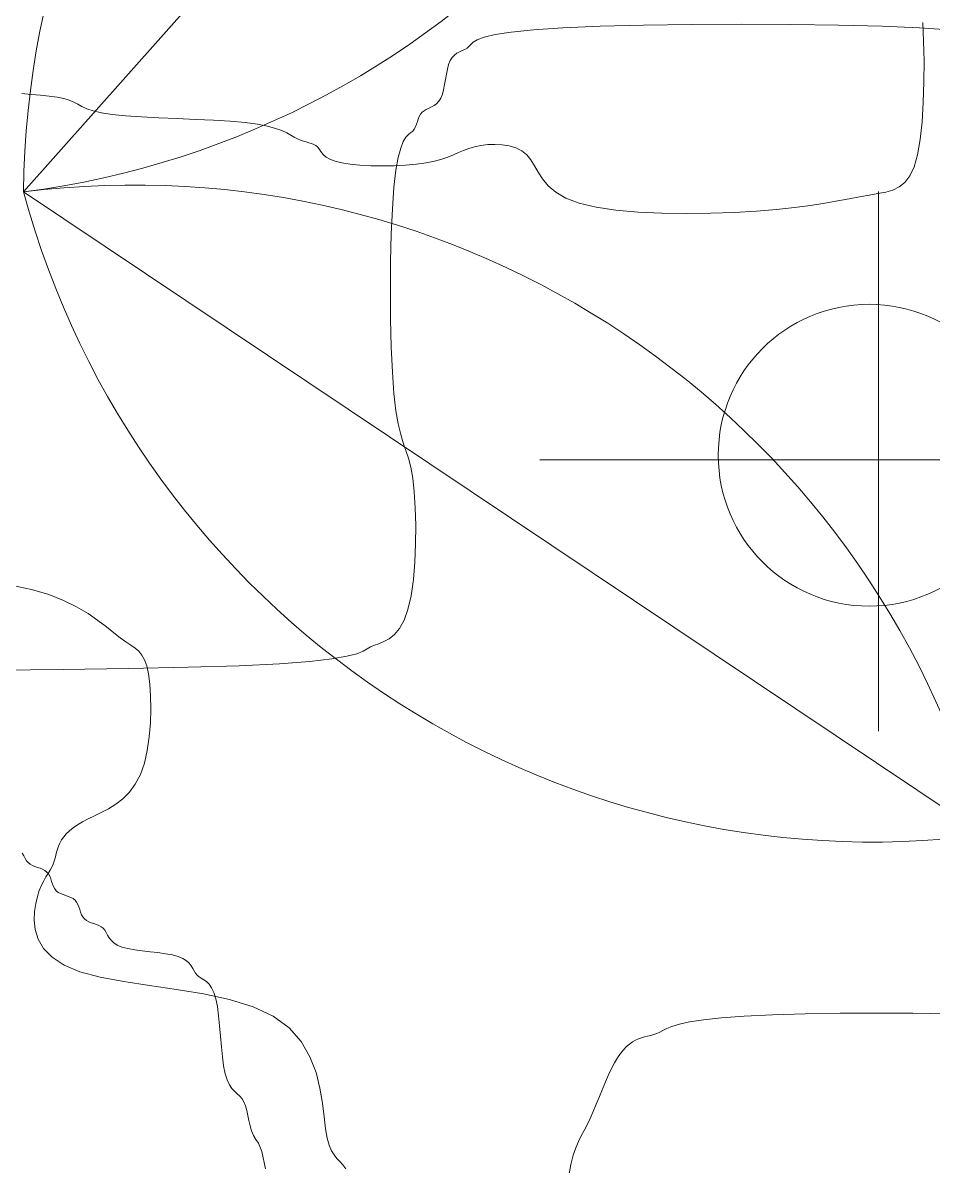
# Model space of a CAD drawing. Header units: millimetres. Extents: x 42 to 552, y 43 to 535.
# Drawn here: x 284.8129 to 284.8651, y 504.5024 to 504.5679 of the extents above; entities that cross this region are included whole.
import ezdxf

# ---------------------------------------------------------------- set-up
doc = ezdxf.new("R2010")
doc.units = ezdxf.units.MM
doc.header["$LTSCALE"] = 0.75
doc.header["$MEASUREMENT"] = 0
doc.layers.add('Gramado', color=9, linetype='Continuous', lineweight=0)

# ---------------------------------------------------------------- blocks, each defined once
blk = doc.blocks.new('arbusto8vista')
for p, q in [((-0.2117229357953363, 0.264233463783782), (-0.1236778428509808, 0.3633109320789885)), ((-0.6653314596653104, 0.2832288482958063), (-0.66960434582586, 0.28305242637758)), ((-0.6603397702253915, 0.2833548639516863), (-0.6653314596653104, 0.2832288482958063)), ((-0.6548688785992738, 0.28343047334522), (-0.6603397702253915, 0.2833548639516863)), ((-0.6491583858800141, 0.2834556764763931), (-0.6548688785992738, 0.28343047334522)), ((-0.6434478931607543, 0.28343047334522), (-0.6491583858800141, 0.2834556764763931)), ((-0.6379770015346367, 0.2833548639516863), (-0.6434478931607543, 0.28343047334522)), ((-0.6329853120947178, 0.2832288482958063), (-0.6379770015346367, 0.2833548639516863)), ((-0.6287124259341681, 0.28305242637758), (-0.6329853120947178, 0.2832288482958063)), ((-0.6786167076876382, 0.2819770927807497), (-0.6794195795609141, 0.2816767554675721)), ((-0.6773598540227113, 0.2822774300939273), (-0.6786167076876382, 0.2819770927807497)), ((-0.6755229129208828, 0.2825651658415183), (-0.6773598540227113, 0.2822774300939273)), ((-0.672979778737016, 0.2828276984579219), (-0.6755229129208828, 0.2825651658415183)), ((-0.66960434582586, 0.28305242637758), (-0.672979778737016, 0.2828276984579219)), ((-0.6253317385446167, 0.2828276984579219), (-0.6287124259341681, 0.28305242637758)), ((-0.6808529551773006, 0.2805741176652816), (-0.6811408880151362, 0.2804386489035124)), ((-0.6805902427340413, 0.2807221867726213), (-0.6808529551773006, 0.2805741176652816)), ((-0.6803653608826039, 0.2809017591839051), (-0.6805902427340413, 0.2807221867726213)), ((-0.6801678005132032, 0.2811264871035632), (-0.6803653608826039, 0.2809017591839051)), ((-0.6798945752877046, 0.2813890197199811), (-0.6801678005132032, 0.2811264871035632)), ((-0.6794195795609141, 0.2816767554675721), (-0.6798945752877046, 0.2813890197199811)), ((-0.682517501217859, 0.2792887067345617), (-0.6826961456792731, 0.2788392291382706)), ((-0.6822926193664216, 0.2796447181443398), (-0.682517501217859, 0.2792887067345617)), ((-0.6820299069231623, 0.2799188151077345), (-0.6822926193664216, 0.2796447181443398)), ((-0.6817419740853268, 0.2801299005831339), (-0.6820299069231623, 0.2799188151077345)), ((-0.6814414310502173, 0.2802968775289258), (-0.6817419740853268, 0.2801299005831339)), ((-0.6811408880151362, 0.2804386489035124), (-0.6814414310502173, 0.2802968775289258)), ((-0.6828369595488653, 0.2783141384883976), (-0.6829525530239096, 0.277738639136146)), ((-0.6826961456792731, 0.2788392291382706), (-0.6828369595488653, 0.2783141384883976)), ((-0.6830555363016799, 0.2771379354326911), (-0.6831585195794219, 0.2765372317292361)), ((-0.6829525530239096, 0.277738639136146), (-0.6830555363016799, 0.2771379354326911)), ((-0.6834149269240584, 0.2754366417271115), (-0.6835935713854724, 0.2749871641308204)), ((-0.6832741130544662, 0.2759617323769845), (-0.6834149269240584, 0.2754366417271115)), ((-0.6831585195794219, 0.2765372317292361), (-0.6832741130544662, 0.2759617323769845)), ((-0.6846696415531142, 0.27397899008308), (-0.6849701845881953, 0.2738372156076139)), ((-0.6843690985180046, 0.2741459689097354), (-0.6846696415531142, 0.27397899008308)), ((-0.6840811656801975, 0.2743570553509755), (-0.6843690985180046, 0.2741459689097354)), ((-0.6838184532369098, 0.2746311526702101), (-0.6840811656801975, 0.2743570553509755)), ((-0.6835935713854724, 0.2749871641308204), (-0.6838184532369098, 0.2746311526702101)), ((-0.6860651706638237, 0.2728868015313424), (-0.6861807655925247, 0.2725990518552237)), ((-0.6859243562586812, 0.273149346856286), (-0.6860651706638237, 0.2728868015313424)), ((-0.6857457117207275, 0.2733740856544244), (-0.6859243562586812, 0.273149346856286)), ((-0.6855208298692901, 0.2735536666566816), (-0.6857457117207275, 0.2733740856544244)), ((-0.6852581174260308, 0.2737017422199415), (-0.6855208298692901, 0.2735536666566816)), ((-0.6849701845881953, 0.2738372156076139), (-0.6852581174260308, 0.2737017422199415)), ((-0.686643163669487, 0.2714480531507064), (-0.6868218210609314, 0.2712233143525538)), ((-0.6865023400832797, 0.2717105984756358), (-0.686643163669487, 0.2714480531507064)), ((-0.6863867396459113, 0.2719983481517687), (-0.6865023400832797, 0.2717105984756358)), ((-0.6862837517011258, 0.2722987000034891), (-0.6863867396459113, 0.2719983481517687)), ((-0.6861807655925247, 0.2725990518552237), (-0.6862837517011258, 0.2722987000034891)), ((-0.6878979695736689, 0.270013518508776), (-0.6881985344903114, 0.2692700025520764)), ((-0.6875974046570263, 0.270504995833619), (-0.6878979695736689, 0.270013518508776)), ((-0.6873094508557642, 0.2708200463601429), (-0.6875974046570263, 0.270504995833619)), ((-0.687046719285263, 0.271034281921942), (-0.6873094508557642, 0.2708200463601429)), ((-0.6868218210609314, 0.2712233143525538), (-0.687046719285263, 0.271034281921942)), ((-0.6881985344903114, 0.2692700025520764), (-0.6884864882915736, 0.2681988361299545)), ((-0.6884864882915736, 0.2681988361299545), (-0.6887492198620748, 0.2667244074088302)), ((-0.6887492198620748, 0.2667244074088302), (-0.6889741180864064, 0.2647711045551517)), ((-0.6889741180864064, 0.2647711045551517), (-0.6891506737017892, 0.262299021289536)), ((-0.2117229357953363, 0.264233463783782), (-0.1015730917929432, 0.190509010706009)), ((-0.6891506737017892, 0.262299021289536), (-0.6892767848556218, 0.2594110735493445)), ((-0.6892767848556218, 0.2594110735493445), (-0.6893524515479328, 0.2562458828260787)), ((-0.6893524515479328, 0.2562458828260787), (-0.6893776737786936, 0.252942070611283)), ((-0.6893776737786936, 0.252942070611283), (-0.6893524515479328, 0.2496382583964873)), ((-0.6893524515479328, 0.2496382583964873), (-0.6892767848556218, 0.2464730676732358)), ((-0.6892767848556218, 0.2464730676732358), (-0.6891506737017892, 0.2435851199330301)), ((-0.6891506737017892, 0.2435851199330301), (-0.6889741180864064, 0.2411130366674143)), ((-0.6889741180864064, 0.2411130366674143), (-0.6887492198620748, 0.2391534328276066)), ((-0.6887492198620748, 0.2391534328276066), (-0.6884864882915736, 0.2376348972035771)), ((-0.6884864882915736, 0.2376348972035771), (-0.6881985344903114, 0.23644401204497)), ((-0.6881985344903114, 0.23644401204497), (-0.6878979695736689, 0.2354673596014436)), ((-0.6878979695736689, 0.2354673596014436), (-0.6875974046570263, 0.2345915221226704)), ((-0.6875974046570263, 0.2345915221226704), (-0.6873094508557642, 0.2337030818582804)), ((-0.6873094508557642, 0.2337030818582804), (-0.687046719285263, 0.232688621057946)), ((-0.687046719285263, 0.232688621057946), (-0.6868218210609314, 0.2314347219713113)), ((-0.6868218210609314, 0.2314347219713113), (-0.6866463162953096, 0.2298615721412887)), ((-0.6866463162953096, 0.2298615721412887), (-0.6865275610898891, 0.2280237802837775)), ((-0.6865275610898891, 0.2280237802837775), (-0.6864718605432927, 0.2260095604079595)), ((-0.6864718605432927, 0.2260095604079595), (-0.6864855197541146, 0.223907126522974)), ((-0.6864855197541146, 0.223907126522974), (-0.6865748438210346, 0.2218046926379884)), ((-0.6865748438210346, 0.2218046926379884), (-0.6867461378427038, 0.2197904727621705)), ((-0.6867461378427038, 0.2197904727621705), (-0.6870057069177165, 0.2179526809046592)), ((-0.6870057069177165, 0.2179526809046592), (-0.6873598561447238, 0.2163795310746366)), ((-0.6873598561447238, 0.2163795310746366), (-0.6878096362205213, 0.2151361335976674)), ((-0.6878096362205213, 0.2151361335976674), (-0.6883350802342818, 0.2141951840649483)), ((-0.6883350802342818, 0.2141951840649483), (-0.6889109668733511, 0.2135062743841303)), ((-0.6906890694159245, 0.2124477035291648), (-0.691214513429685, 0.2122628723320901)), ((-0.6901131827768552, 0.2126829422086161), (-0.6906890694159245, 0.2124477035291648)), ((-0.6895120748251031, 0.2130189964628073), (-0.6901131827768552, 0.2126829422086161)), ((-0.6889109668733511, 0.2135062743841303), (-0.6895120748251031, 0.2130189964628073)), ((-0.6932154001026163, 0.2113030067257995), (-0.6943545570628089, 0.2110026548740649)), ((-0.6925050027033421, 0.2115907564019182), (-0.6932154001026163, 0.2113030067257995)), ((-0.692046816594484, 0.2118533017268618), (-0.6925050027033421, 0.2115907564019182)), ((-0.6916642935054824, 0.2120780405250002), (-0.692046816594484, 0.2118533017268618)), ((-0.691214513429685, 0.2122628723320901), (-0.6916642935054824, 0.2120780405250002)), ((-0.7125768541623074, 0.2097487384021832), (-0.7194075880867672, 0.2096080141080137)), ((-0.7067297459229565, 0.2099272692231295), (-0.7125768541623074, 0.2097487384021832)), ((-0.7021100680139796, 0.2101520080212822), (-0.7067297459229565, 0.2099272692231295)), ((-0.6986253427479596, 0.2104145533462116), (-0.7021100680139796, 0.2101520080212822)), ((-0.6960990218543941, 0.2107023030223445), (-0.6986253427479596, 0.2104145533462116)), ((-0.6943545570628089, 0.2110026548740649), (-0.6960990218543941, 0.2107023030223445)), ((-0.7268940724679567, 0.2094924941650476), (-0.7347084320775537, 0.209389576397669)), ((-0.7194075880867672, 0.2096080141080137), (-0.7268940724679567, 0.2094924941650476)), ((-0.2118574445663057, 0.1884197904479095), (-0.2116766909074386, 0.1881194531347319)), ((-0.2116766909074386, 0.1881194531347319), (-0.2115211567250697, 0.1878317173871409)), ((-0.2115211567250697, 0.1878317173871409), (-0.2113656207064594, 0.187569184770723)), ((-0.2113656207064594, 0.187569184770723), (-0.2111848615389817, 0.1873444568510791)), ((-0.2111848615389817, 0.1873444568510791), (-0.2109599633146217, 0.1871659346210777)), ((-0.2109599633146217, 0.1871659346210777), (-0.2106972317441205, 0.1870252167828426)), ((-0.2106972317441205, 0.1870252167828426), (-0.2104092779428584, 0.1869097014657797)), ((-0.2104092779428584, 0.1869097014657797), (-0.2101087130262158, 0.1868067867992806)), ((-0.2101087130262158, 0.1868067867992806), (-0.2098081481095733, 0.1867038709127655)), ((-0.2098081481095733, 0.1867038709127655), (-0.2095201943083111, 0.1865883519356402)), ((-0.2095201943083111, 0.1865883519356402), (-0.2092574627378099, 0.1864476279973104)), ((-0.2092574627378099, 0.1864476279973104), (-0.2090325645134783, 0.1862690972271963)), ((-0.2090325645134783, 0.1862690972271963), (-0.2088539071220623, 0.1860443584290437)), ((-0.2088539071220623, 0.1860443584290437), (-0.2087130835358266, 0.1857818131041142)), ((-0.2087130835358266, 0.1857818131041142), (-0.2085974830984867, 0.1854940634279814)), ((-0.2085974830984867, 0.1854940634279814), (-0.2084944951536727, 0.185193711576261)), ((-0.2084944951536727, 0.185193711576261), (-0.2083915090451001, 0.1848933597245406)), ((-0.2083915090451001, 0.1848933597245406), (-0.2082759141163706, 0.1846056100484077)), ((-0.2082759141163706, 0.1846056100484077), (-0.2081350997112281, 0.1843430647234641)), ((-0.2081350997112281, 0.1843430647234641), (-0.2079564551733029, 0.1841183259253256)), ((-0.2079564551733029, 0.1841183259253256), (-0.2077315733218654, 0.1839397951043651)), ((-0.2077315733218654, 0.1839397951043651), (-0.2074688608785777, 0.1837990708102097)), ((-0.2074688608785777, 0.1837990708102097), (-0.2071809280407706, 0.1836835508672294)), ((-0.2071809280407706, 0.1836835508672294), (-0.2068803850056611, 0.1835806330998651)), ((-0.2068803850056611, 0.1835806330998651), (-0.20657984197058, 0.1834777153324865)), ((-0.20657984197058, 0.1834777153324865), (-0.2062919091327444, 0.1833621953895204)), ((-0.2062919091327444, 0.1833621953895204), (-0.2060291966894852, 0.1832214710953508)), ((-0.2060291966894852, 0.1832214710953508), (-0.2058043148380477, 0.1830429402743903)), ((-0.2058043148380477, 0.1830429402743903), (-0.2056256703001225, 0.1828182014762518)), ((-0.2056256703001225, 0.1828182014762518), (-0.2054848558949516, 0.1825556561513082)), ((-0.2054848558949516, 0.1825556561513082), (-0.2053692609662505, 0.1822679064751895)), ((-0.2053692609662505, 0.1822679064751895), (-0.2052662748576495, 0.1819675546234549)), ((-0.2052662748576495, 0.1819675546234549), (-0.2051632869128639, 0.1816672027717345)), ((-0.2051632869128639, 0.1816672027717345), (-0.2050476864754955, 0.1813794530956017)), ((-0.2050476864754955, 0.1813794530956017), (-0.2049068628892883, 0.1811169077706722)), ((-0.2049068628892883, 0.1811169077706722), (-0.2047282054978439, 0.1808921689725196)), ((-0.2047282054978439, 0.1808921689725196), (-0.2045033072735123, 0.1807136382024055)), ((-0.2045033072735123, 0.1807136382024055), (-0.204240575703011, 0.1805729142640757)), ((-0.204240575703011, 0.1805729142640757), (-0.2039526219017489, 0.1804573952869504)), ((-0.2039526219017489, 0.1804573952869504), (-0.2036520569851064, 0.1803544794004353)), ((-0.2036520569851064, 0.1803544794004353), (-0.2033514920684638, 0.1802515647339362)), ((-0.2033514920684638, 0.1802515647339362), (-0.2030635382672017, 0.1801360494168733)), ((-0.2030635382672017, 0.1801360494168733), (-0.2028008066967004, 0.1799953315786382)), ((-0.2028008066967004, 0.1799953315786382), (-0.2025759084723688, 0.1798168093486368)), ((-0.2025759084723688, 0.1798168093486368), (-0.2023951493048912, 0.1795920814289929)), ((-0.2023951493048912, 0.1795920814289929), (-0.2022396132862809, 0.179329548812575)), ((-0.2022396132862809, 0.179329548812575), (-0.2020840791038836, 0.179041813064984)), ((-0.2020840791038836, 0.179041813064984), (-0.2019033254450449, 0.1787414757518064)), ((-0.2019033254450449, 0.1787414757518064), (-0.2016721309970819, 0.1784411384386289)), ((-0.2016721309970819, 0.1784411384386289), (-0.2013652744473688, 0.1781534026910379)), ((-0.2013652744473688, 0.1781534026910379), (-0.2009575344832228, 0.17789087007462)), ((-0.2009575344832228, 0.17789087007462), (-0.2004236897919895, 0.1776661421549761)), ((-0.2004236897919895, 0.1776661421549761), (-0.1997490278647831, 0.1774876199249746)), ((-0.1997490278647831, 0.1774876199249746), (-0.1989608714077349, 0.1773469020867395)), ((-0.1989608714077349, 0.1773469020867395), (-0.19809705193083, 0.1772313867696766)), ((-0.19809705193083, 0.1772313867696766), (-0.1971954009439969, 0.1771284721031776)), ((-0.1971954009439969, 0.1771284721031776), (-0.1962937499571638, 0.1770255562166625)), ((-0.1962937499571638, 0.1770255562166625), (-0.1954299304802589, 0.1769100372395371)), ((-0.1954299304802589, 0.1769100372395371), (-0.1946417740232107, 0.1767693133012074)), ((-0.1946417740232107, 0.1767693133012074), (-0.1939671120960043, 0.1765907825310933)), ((-0.1939671120960043, 0.1765907825310933), (-0.1934332674812822, 0.1763660437329406)), ((-0.1934332674812822, 0.1763660437329406), (-0.1930255280526865, 0.1761034984080112)), ((-0.1930255280526865, 0.1761034984080112), (-0.1927186729566586, 0.1758157487318783)), ((-0.1927186729566586, 0.1758157487318783), (-0.1924874813395263, 0.1755153968801579)), ((-0.1924874813395263, 0.1755153968801579), (-0.1923067323477312, 0.1752150450284375)), ((-0.1923067323477312, 0.1752150450284375), (-0.1921512051276295, 0.1749272953523047)), ((-0.1921512051276295, 0.1749272953523047), (-0.1919956788256627, 0.174664750027361)), ((-0.1919956788256627, 0.174664750027361), (-0.191814932588187, 0.1744400112292226)), ((-0.191814932588187, 0.1744400112292226), (-0.1915900507367496, 0.1742583299152045)), ((-0.1915900507367496, 0.1742583299152045), (-0.1913273382934904, 0.1740955521695753)), ((-0.1913273382934904, 0.1740955521695753), (-0.1910394054556548, 0.1739201728583737)), ((-0.1910394054556548, 0.1739201728583737), (-0.1907388624205737, 0.1737006868475817)), ((-0.1907388624205737, 0.1737006868475817), (-0.1904383193854642, 0.173405589003238)), ((-0.1904383193854642, 0.173405589003238), (-0.1901503865476286, 0.1730033741913388)), ((-0.1901503865476286, 0.1730033741913388), (-0.1898876741043694, 0.1724625372779087)), ((-0.1898876741043694, 0.1724625372779087), (-0.1896627922529319, 0.1717515731289438)), ((-0.1896627922529319, 0.1717515731289438), (-0.1894841477150067, 0.1708526288148562)), ((-0.1894841477150067, 0.1708526288148562), (-0.1893433333098358, 0.1698024602236359)), ((-0.1893433333098358, 0.1698024602236359), (-0.1892277383811347, 0.1686514754476605)), ((-0.1892277383811347, 0.1686514754476605), (-0.1891247522725621, 0.1674500825793075)), ((-0.1891247522725621, 0.1674500825793075), (-0.1890217643277481, 0.1662486897109545)), ((-0.1890217643277481, 0.1662486897109545), (-0.1889061638904082, 0.1650977049349649)), ((-0.1889061638904082, 0.1650977049349649), (-0.1887653403041725, 0.1640475363437588)), ((-0.1887653403041725, 0.1640475363437588), (-0.1885866829127565, 0.1631485920296711)), ((-0.1885866829127565, 0.1631485920296711), (-0.1883617846883965, 0.1624365777502419)), ((-0.1883617846883965, 0.1624365777502419), (-0.1880990531179236, 0.161888389923547)), ((-0.1880990531179236, 0.161888389923547), (-0.1878110993166615, 0.1614662226327965)), ((-0.1878110993166615, 0.1614662226327965), (-0.187510534400019, 0.1611322699612145)), ((-0.187510534400019, 0.1611322699612145), (-0.187209969483348, 0.1608487259920253)), ((-0.187209969483348, 0.1608487259920253), (-0.1869220156820859, 0.1605777848084387)), ((-0.1869220156820859, 0.1605777848084387), (-0.186659284111613, 0.1602816404936789)), ((-0.186659284111613, 0.1602816404936789), (-0.186434385887253, 0.1599224871309701)), ((-0.186434385887253, 0.1599224871309701), (-0.1862552030709423, 0.1594730204131736)), ((-0.1862552030709423, 0.1594730204131736), (-0.186110701510529, 0.1589479424718263)), ((-0.186110701510529, 0.1589479424718263), (-0.1859851180003318, 0.1583724570481024)), ((-0.1859851180003318, 0.1583724570481024), (-0.1858626893347264, 0.1577717678832045)), ((-0.1858626893347264, 0.1577717678832045), (-0.18572765230806, 0.1571710787182923)), ((-0.18572765230806, 0.1571710787182923), (-0.1855642437146798, 0.1565955932945826)), ((-0.1855642437146798, 0.1565955932945826), (-0.1853567003489331, 0.1560705153532211)), ((-0.1853567003489331, 0.1560705153532211), (-0.1850892590051672, 0.1556210486354388)), ((-0.1850892590051672, 0.1556210486354388), (-0.1847535125026809, 0.1551715808501228)), ((-0.1847535125026809, 0.1551715808501228), (-0.1843704777603818, 0.1542432355772121)), ((-0.1843704777603818, 0.1542432355772121), (-0.1839685277221861, 0.1522563203643443))]:
    blk.add_line(p, q)
for centre, start, end in [((-0.2246852924478731, 0.3644117750054789), 277.3727001703446, 359.3755791605024), ((-0.1107154861984156, 0.2631326208572773), 97.37270017034291, 179.3755791605007), ((-0.1990510029787629, 0.1640180016638908), 15.20374767258235, 97.2066266627398), ((-0.114245024609545, 0.2907244728259855), 195.2037476725843, 277.2066266627415)]:
    blk.add_arc(centre, 0.1010134482592243, start, end)
blk = doc.blocks.new('arbusto7vista')
for p, q in [((-0.2045808634323976, 0.3847558962728641), (-0.2044789680347208, 0.3826138330017415)), ((-0.2044789680347208, 0.3826138330017415), (-0.204431177590493, 0.3803095591916872)), ((-0.204431177590493, 0.3803095591916872), (-0.2044429029623132, 0.3779349937414196)), ((-0.2044429029623132, 0.3779349937414196), (-0.2045195550127517, 0.3755820555496712)), ((-0.3068270964322437, 0.3764931016794719), (-0.3079137295719363, 0.3765814160859549)), ((-0.3057621049066768, 0.3764047884930193), (-0.3068270964322437, 0.3764931016794719)), ((-0.3047566296562252, 0.3763056625923298), (-0.3057621049066768, 0.3764047884930193)), ((-0.3038485453418218, 0.376184910043122), (-0.3047566296562252, 0.3763056625923298)), ((-0.3030757266244564, 0.3760317169111573), (-0.3038485453418218, 0.376184910043122)), ((-0.3024589143789171, 0.3758388738560967), (-0.3030757266244564, 0.3760317169111573)), ((-0.3019503143355564, 0.3756135899132573), (-0.3024589143789171, 0.3758388738560967)), ((-0.3014849984385819, 0.3753666787118988), (-0.3019503143355564, 0.3756135899132573)), ((-0.3009980386322013, 0.3751089538812948), (-0.3014849984385819, 0.3753666787118988)), ((-0.3004245068606224, 0.3748512290506767), (-0.3009980386322013, 0.3751089538812948)), ((-0.2045195550127517, 0.3755820555496712), (-0.2046665446044358, 0.373342663515146)), ((-0.2996994750680528, 0.3746043178493323), (-0.3004245068606224, 0.3748512290506767)), ((-0.298758015198672, 0.374379033906493), (-0.2996994750680528, 0.3746043178493323)), ((-0.2975351991967443, 0.3741861908514181), (-0.298758015198672, 0.374379033906493)), ((-0.2959904470464778, 0.3740329977194534), (-0.2975351991967443, 0.3741861908514181)), ((-0.2941805708923368, 0.3739122451702599), (-0.2959904470464778, 0.3740329977194534)), ((-0.2921867309188428, 0.3738131192695562), (-0.2941805708923368, 0.3739122451702599)), ((-0.2900900873104888, 0.3737248060831035), (-0.2921867309188428, 0.3738131192695562)), ((-0.2879718002517677, 0.3736364916766348), (-0.2900900873104888, 0.3737248060831035)), ((-0.285913029927201, 0.3735373621158828), (-0.2879718002517677, 0.3736364916766348)), ((-0.2839949365213101, 0.3734166034665947), (-0.285913029927201, 0.3735373621158828)), ((-0.2822986802185596, 0.3732634017945031), (-0.2839949365213101, 0.3734166034665947)), ((-0.2808855821390921, 0.3730705478609337), (-0.2822986802185596, 0.3732634017945031)), ((-0.2797376071453925, 0.3728452512095686), (-0.2808855821390921, 0.3730705478609337)), ((-0.2788168810355387, 0.3725983260796824), (-0.2797376071453925, 0.3728452512095686)), ((-0.2780855296076368, 0.3723405867105214), (-0.2788168810355387, 0.3725983260796824)), ((-0.2775056786597645, 0.3720828473413746), (-0.2780855296076368, 0.3723405867105214)), ((-0.2046665446044358, 0.373342663515146), (-0.204889282599936, 0.3713087365365908)), ((-0.2770394539900565, 0.3718359222114884), (-0.2775056786597645, 0.3720828473413746)), ((-0.2766489813965904, 0.3716106255601233), (-0.2770394539900565, 0.3718359222114884)), ((-0.2762963866774442, 0.3714177716265539), (-0.2766489813965904, 0.3716106255601233)), ((-0.2759510096551026, 0.3712645699036301), (-0.2762963866774442, 0.3714177716265539)), ((-0.2756110462497077, 0.3711438108985021), (-0.2759510096551026, 0.3712645699036301)), ((-0.2752819064056951, 0.3710446803719094), (-0.2756110462497077, 0.3711438108985021)), ((-0.2749690000675287, 0.3709563640845772), (-0.2752819064056951, 0.3710446803719094)), ((-0.2746777371797293, 0.370868047797245), (-0.2749690000675287, 0.3709563640845772)), ((-0.204889282599936, 0.3713087365365908), (-0.2051931798618227, 0.3695721935127096)), ((-0.2744135276867894, 0.3707689172706381), (-0.2746777371797293, 0.370868047797245)), ((-0.2741817815331444, 0.3706481582655101), (-0.2744135276867894, 0.3707689172706381)), ((-0.2739879086632868, 0.3704949565425864), (-0.2741817815331444, 0.3706481582655101)), ((-0.2738310067312568, 0.370302102609017), (-0.2739879086632868, 0.3704949565425864)), ((-0.2736849242291157, 0.370076805957666), (-0.2738310067312568, 0.370302102609017)), ((-0.2735171973585295, 0.3698298808277656), (-0.2736849242291157, 0.370076805957666)), ((-0.2732953623211074, 0.3695721414586188), (-0.2735171973585295, 0.3698298808277656)), ((-0.257815494461255, 0.3698298808277656), (-0.2584052462731279, 0.3695721414586188)), ((-0.2572365629973774, 0.370076805957666), (-0.257815494461255, 0.3698298808277656)), ((-0.2566359871650548, 0.370302102609017), (-0.2572365629973774, 0.370076805957666)), ((-0.2559813022477897, 0.3704949565425864), (-0.2566359871650548, 0.370302102609017)), ((-0.2552499632908223, 0.3706445535699174), (-0.2559813022477897, 0.3704949565425864)), ((-0.2544591043863704, 0.3707400797059393), (-0.2552499632908223, 0.3706445535699174)), ((-0.2536357793882473, 0.3707707210163704), (-0.2544591043863704, 0.3707400797059393)), ((-0.2528070421503799, 0.370725663566958), (-0.2536357793882473, 0.3707707210163704)), ((-0.2519999465266665, 0.3705940934234491), (-0.2528070421503799, 0.370725663566958)), ((-0.2512415463709488, 0.3703651966515622), (-0.2519999465266665, 0.3705940934234491)), ((-0.250558895537182, 0.3700281593170587), (-0.2512415463709488, 0.3703651966515622)), ((-0.2499790478792079, 0.3695721674856713), (-0.250558895537182, 0.3700281593170587)), ((-0.2729869553184869, 0.3693144020894579), (-0.2732953623211074, 0.3695721414586188)), ((-0.2725595125523057, 0.3690674769595716), (-0.2729869553184869, 0.3693144020894579)), ((-0.2719805702241729, 0.3688421803082065), (-0.2725595125523057, 0.3690674769595716)), ((-0.271217664535726, 0.3686493263746513), (-0.2719805702241729, 0.3688421803082065)), ((-0.2702518583860183, 0.3684979270249329), (-0.271217664535726, 0.3686493263746513)), ((-0.2691183214637647, 0.368389784632285), (-0.2702518583860183, 0.3684979270249329)), ((-0.2678657501550958, 0.3683248991966934), (-0.2691183214637647, 0.368389784632285)), ((-0.2665428408461707, 0.3683032707181582), (-0.2678657501550958, 0.3683248991966934)), ((-0.2651982899230916, 0.3683248991966934), (-0.2665428408461707, 0.3683032707181582)), ((-0.2638807937720173, 0.368389784632285), (-0.2651982899230916, 0.3683248991966934)), ((-0.2626390487790502, 0.3684979270249329), (-0.2638807937720173, 0.368389784632285)), ((-0.2615217513303776, 0.3686493263746513), (-0.2626390487790502, 0.3684979270249329)), ((-0.2605640709616637, 0.3688421803082065), (-0.2615217513303776, 0.3686493263746513)), ((-0.2597470698068491, 0.3690674769595716), (-0.2605640709616637, 0.3688421803082065)), ((-0.2590382831495219, 0.3693144020894579), (-0.2597470698068491, 0.3690674769595716)), ((-0.2584052462731279, 0.3695721414586188), (-0.2590382831495219, 0.3693144020894579)), ((-0.2495128251222241, 0.368993616563472), (-0.2499790478792079, 0.3695721674856713)), ((-0.2491061204765401, 0.3683177393179022), (-0.2495128251222241, 0.368993616563472)), ((-0.2486885950237934, 0.3675769778567712), (-0.2491061204765401, 0.3683177393179022)), ((-0.2051931798618227, 0.3695721935127096), (-0.205582745442257, 0.3682006218630818)), ((-0.2481899098455926, 0.3668037742878596), (-0.2486885950237934, 0.3675769778567712)), ((-0.2060588811516766, 0.3671642830905313), (-0.2066215869900816, 0.3664091072187858)), ((-0.205582745442257, 0.3682006218630818), (-0.2060588811516766, 0.3671642830905313)), ((-0.2475397260235468, 0.3660305707189337), (-0.2481899098455926, 0.3668037742878596)), ((-0.2466677046392931, 0.3652898092578027), (-0.2475397260235468, 0.3660305707189337)), ((-0.2072708629575004, 0.365881024271502), (-0.2080067090538762, 0.3655259642724076)), ((-0.2066215869900816, 0.3664091072187858), (-0.2072708629575004, 0.365881024271502)), ((-0.2455035067744689, 0.364613932012233), (-0.2466677046392931, 0.3652898092578027)), ((-0.2439767935106261, 0.3640353810900478), (-0.2455035067744689, 0.364613932012233)), ((-0.2130133487923445, 0.3645400716161333), (-0.2143371518017716, 0.3642931464862471)), ((-0.2118194018945019, 0.3647653682674985), (-0.2130133487923445, 0.3645400716161333)), ((-0.2107336681169443, 0.3649582222010679), (-0.2118194018945019, 0.3647653682674985)), ((-0.2097381116336123, 0.3651186332134984), (-0.2107336681169443, 0.3649582222010679)), ((-0.2088291252792374, 0.3652898572451733), (-0.2097381116336123, 0.3651186332134984)), ((-0.2096464851086921, 0.3034829840435549), (-0.2096464851086921, 0.3653606672776704)), ((-0.2080067090538762, 0.3655259642724076), (-0.2088291252792374, 0.3652898572451733)), ((-0.2420433775903632, 0.3635793892586463), (-0.2439767935106261, 0.3640353810900478)), ((-0.2397636783998109, 0.3632423519241428), (-0.2420433775903632, 0.3635793892586463)), ((-0.2372242669860896, 0.3630134551522559), (-0.2397636783998109, 0.3632423519241428)), ((-0.2236615132181896, 0.3631125920331186), (-0.2262009200413786, 0.3629629950057875)), ((-0.2213637847813459, 0.363305445966688), (-0.2236615132181896, 0.3631125920331186)), ((-0.2193041274125562, 0.363530742618039), (-0.2213637847813459, 0.363305445966688)), ((-0.2174608981205779, 0.3637776677479394), (-0.2193041274125562, 0.363530742618039)), ((-0.2158124539140829, 0.3640354071170862), (-0.2174608981205779, 0.3637776677479394)), ((-0.2143371518017716, 0.3642931464862471), (-0.2158124539140829, 0.3640354071170862)), ((-0.2345117143962909, 0.362881885008747), (-0.2372242669860896, 0.3630134551522559)), ((-0.2317125916775353, 0.3628368275593346), (-0.2345117143962909, 0.362881885008747)), ((-0.2289134698768578, 0.3628674688697657), (-0.2317125916775353, 0.3628368275593346)), ((-0.2262009200413786, 0.3629629950057875), (-0.2289134698768578, 0.3628674688697657)), ((-0.186062368502462, 0.3345930235465318), (-0.2485028336357402, 0.3345930235466739)), ((-0.3089659996562659, 0.3201973940810348), (-0.3067692679435368, 0.3197414022496474)), ((-0.3067692679435368, 0.3197414022496474), (-0.3048178183394157, 0.319162851327448)), ((-0.3048178183394157, 0.319162851327448), (-0.3031044370490861, 0.3184869740818783)), ((-0.3031044370490861, 0.3184869740818783), (-0.3016074819993264, 0.3177462126207473)), ((-0.3016074819993264, 0.3177462126207473), (-0.3003053111169152, 0.3169730090518357)), ((-0.3003053111169152, 0.3169730090518357), (-0.2991762823287161, 0.3161998054829098)), ((-0.2991762823287161, 0.3161998054829098), (-0.2981987535615076, 0.3154590440217788)), ((-0.2981987535615076, 0.3154590440217788), (-0.2973510827421251, 0.3147831667762233)), ((-0.2973510827421251, 0.3147831667762233), (-0.2966116277973185, 0.3142046158540097)), ((-0.2966116277973185, 0.3142046158540097), (-0.295961451779192, 0.3137423158688932)), ((-0.295961451779192, 0.3137423158688932), (-0.2953924382408388, 0.3133611214582288)), ((-0.2953924382408388, 0.3133611214582288), (-0.2948991758606212, 0.3130123697653744)), ((-0.2948991758606212, 0.3130123697653744), (-0.2944762533168728, 0.3126473979336311)), ((-0.2944762533168728, 0.3126473979336311), (-0.2941182592879841, 0.3122175431063283)), ((-0.2941182592879841, 0.3122175431063283), (-0.2938197824522888, 0.3116741424267957)), ((-0.2938197824522888, 0.3116741424267957), (-0.2935754114881775, 0.3109685330383627)), ((-0.2935754114881775, 0.3109685330383627), (-0.2933797350739837, 0.3100520520843446)), ((-0.2933797350739837, 0.3100520520843446), (-0.2932300473958662, 0.3088940599318448)), ((-0.2932300473958662, 0.3088940599318448), (-0.2931344646711977, 0.3075360098430053)), ((-0.2931344646711977, 0.3075360098430053), (-0.293103808625176, 0.3060373783037704)), ((-0.293103808625176, 0.3060373783037704), (-0.2931489009829704, 0.3044576418000702)), ((-0.2931489009829704, 0.3044576418000702), (-0.2932805634697218, 0.3028562768178489)), ((-0.2932805634697218, 0.3028562768178489), (-0.2935096178106562, 0.3012927598430224)), ((-0.2935096178106562, 0.3012927598430224), (-0.2938468857309431, 0.299826567361535)), ((-0.2938468857309431, 0.299826567361535), (-0.2943031889557233, 0.2985171758593168)), ((-0.2943031889557233, 0.2985171758593168), (-0.2948830366136974, 0.2974096433449347)), ((-0.2955656874474926, 0.2964913539176166), (-0.2963240876031819, 0.2957352731992131)), ((-0.2948830366136974, 0.2974096433449347), (-0.2955656874474926, 0.2964913539176166)), ((-0.2971311832268952, 0.2951143668115606), (-0.2979599204647627, 0.2946016003765237)), ((-0.2963240876031819, 0.2957352731992131), (-0.2971311832268952, 0.2951143668115606)), ((-0.2995741043673661, 0.2937923498517279), (-0.3003054433243051, 0.29344179700567)), ((-0.2987832454628858, 0.2941699395159674), (-0.2995741043673661, 0.2937923498517279)), ((-0.2979599204647627, 0.2946016003765237), (-0.2987832454628858, 0.2941699395159674)), ((-0.3020178952610024, 0.2924036675517527), (-0.3024408178047508, 0.2920576264338166)), ((-0.3015246328807848, 0.292749709279704), (-0.3020178952610024, 0.2924036675517527)), ((-0.3009556193424316, 0.2930957522276714), (-0.3015246328807848, 0.292749709279704)), ((-0.3003054433243051, 0.29344179700567), (-0.3009556193424316, 0.2930957522276714)), ((-0.3033416596334462, 0.2910195006399618), (-0.3035373360476399, 0.2906734558619632)), ((-0.3030972886693348, 0.2913655435879292), (-0.3033416596334462, 0.2910195006399618)), ((-0.3027988118336395, 0.2917115853158805), (-0.3030972886693348, 0.2913655435879292)), ((-0.3024408178047508, 0.2920576264338166), (-0.3027988118336395, 0.2917115853158805)), ((-0.3038114637721492, 0.2899813595958705), (-0.3039106559572815, 0.2896353085652805)), ((-0.3036906308909693, 0.2903274087964292), (-0.3038114637721492, 0.2899813595958705)), ((-0.3035373360476399, 0.2906734558619632), (-0.3036906308909693, 0.2903274087964292)), ((-0.3041866009977525, 0.288597147543399), (-0.3043074430599972, 0.2882510922427457)), ((-0.3040874033039813, 0.2889432022340515), (-0.3041866009977525, 0.288597147543399)), ((-0.3039990287125249, 0.2892892560096669), (-0.3040874033039813, 0.2889432022340515)), ((-0.3039106559572815, 0.2896353085652805), (-0.3039990287125249, 0.2892892560096669)), ((-0.3048791907970099, 0.2871912976589357), (-0.3051262868551987, 0.2867938762976365)), ((-0.3046537381891596, 0.2875562775224552), (-0.3048791907970099, 0.2871912976589357)), ((-0.3044607507568458, 0.287905036637099), (-0.3046537381891596, 0.2875562775224552)), ((-0.3043074430599972, 0.2882510922427457), (-0.3044607507568458, 0.287905036637099)), ((-0.3056421224219719, 0.2858368260861397), (-0.3058892184801607, 0.2852447557381623)), ((-0.3053842046385853, 0.2863477926896678), (-0.3056421224219719, 0.2858368260861397)), ((-0.3051262868551987, 0.2867938762976365), (-0.3053842046385853, 0.2863477926896678)), ((-0.3061146710880109, 0.2845553608968601), (-0.3063076585203248, 0.2837524208133289)), ((-0.3058892184801607, 0.2852447557381623), (-0.3061146710880109, 0.2845553608968601)), ((-0.3063076585203248, 0.2837524208133289), (-0.3064492431406052, 0.2828287262997407)), ((-0.3064492431406052, 0.2828287262997407), (-0.306488023666958, 0.2818131144124436)), ((-0.306488023666958, 0.2818131144124436), (-0.3063644829062184, 0.2807434337688761)), ((-0.3063644829062184, 0.2807434337688761), (-0.3060191036651361, 0.2796575329864055)), ((-0.3060191036651361, 0.2796575329864055), (-0.3053923687505176, 0.2785932606824844)), ((-0.3053923687505176, 0.2785932606824844), (-0.3044247609691979, 0.2775884654744942)), ((-0.3044247609691979, 0.2775884654744942), (-0.3030567631279268, 0.2766809959798593)), ((-0.3030567631279268, 0.2766809959798593), (-0.301228858033511, 0.2759087008159753)), ((-0.301228858033511, 0.2759087008159753), (-0.2989130907102151, 0.2752932076988799)), ((-0.2989130907102151, 0.2752932076988799), (-0.2962077550521371, 0.2747912607390219)), ((-0.2962077550521371, 0.2747912607390219), (-0.2932427071709185, 0.2743433831454638)), ((-0.2932427071709185, 0.2743433831454638), (-0.2901478031780869, 0.2738900981272678)), ((-0.2901478031780869, 0.2738900981272678), (-0.2870528991852836, 0.2733719288935106)), ((-0.2870528991852836, 0.2733719288935106), (-0.2840878513040366, 0.272729398653226)), ((-0.2840878513040366, 0.272729398653226), (-0.281382515645987, 0.2719030306155048)), ((-0.281382515645987, 0.2719030306155048), (-0.2790667483226912, 0.2708333479893952)), ((-0.2790667483226912, 0.2708333479893952), (-0.2772370396073995, 0.2694834030899216)), ((-0.2324916835128192, 0.269910610986571), (-0.2313202644317585, 0.2701683503557177)), ((-0.2313202644317585, 0.2701683503557177), (-0.2297430467233994, 0.2704152754856182)), ((-0.2297430467233994, 0.2704152754856182), (-0.2276788706623449, 0.2706405721369691)), ((-0.2276788706623449, 0.2706405721369691), (-0.2250465765231411, 0.2708334260705385)), ((-0.2250465765231411, 0.2708334260705385), (-0.2218064862534845, 0.2709848254202569)), ((-0.2218064862534845, 0.2709848254202569), (-0.2180848484936746, 0.2710929678129048)), ((-0.2180848484936746, 0.2710929678129048), (-0.2140493935572749, 0.2711578532484964)), ((-0.2140493935572749, 0.2711578532484964), (-0.2098678517577071, 0.2711794817270317)), ((-0.2098678517577071, 0.2711794817270317), (-0.2057079534085062, 0.2711578532484964)), ((-0.2057079534085062, 0.2711578532484964), (-0.2017374288231224, 0.2710929678129048)), ((-0.2772370396073995, 0.2694834030899216), (-0.2758564164200834, 0.267906364655957)), ((-0.2357814516248311, 0.2686147046479448), (-0.2354351578728426, 0.2687138351745375)), ((-0.2354351578728426, 0.2687138351745375), (-0.2350888632027477, 0.2688345941796655)), ((-0.2350888632027477, 0.2688345941796655), (-0.2347425680736137, 0.2689877959026035)), ((-0.2347425680736137, 0.2689877959026035), (-0.2343827462470358, 0.2691806498361586)), ((-0.2343827462470358, 0.2691806498361586), (-0.2339417646950324, 0.2694059464875238)), ((-0.2339417646950324, 0.2694059464875238), (-0.2333384636920925, 0.26965287161741)), ((-0.2333384636920925, 0.26965287161741), (-0.2324916835128192, 0.269910610986571)), ((-0.2758564164200834, 0.267906364655957), (-0.2748545398423516, 0.2661779305323364)), ((-0.2385517196997, 0.267326911733818), (-0.2382054454574813, 0.2676252025685102)), ((-0.2382054454574813, 0.2676252025685102), (-0.2378591693790497, 0.2678694234269159)), ((-0.2378591693790497, 0.2678694234269159), (-0.2375128905462986, 0.2680649808186217)), ((-0.2375128905462986, 0.2680649808186217), (-0.237166608270627, 0.2682181825415455)), ((-0.237166608270627, 0.2682181825415455), (-0.2368203227816252, 0.2683389415466735)), ((-0.2368203227816252, 0.2683389415466735), (-0.2364740345382756, 0.2684380720732804)), ((-0.2364740345382756, 0.2684380720732804), (-0.2361277439996456, 0.2685263883606126)), ((-0.2361277439996456, 0.2685263883606126), (-0.2357814516248311, 0.2686147046479448)), ((-0.2748545398423516, 0.2661779305323364), (-0.2741610709558415, 0.264373798563895)), ((-0.2395905405901146, 0.2660535542756008), (-0.239244266347896, 0.2665464940969855)), ((-0.239244266347896, 0.2665464940969855), (-0.2388979930238122, 0.2669691444131672)), ((-0.2388979930238122, 0.2669691444131672), (-0.2385517196997, 0.267326911733818)), ((-0.2406293777004578, 0.2641034383121905), (-0.2402830955012973, 0.2648351800788333)), ((-0.2402830955012973, 0.2648351800788333), (-0.2399368166685463, 0.2654849184394266)), ((-0.2399368166685463, 0.2654849184394266), (-0.2395905405901146, 0.2660535542756008)), ((-0.2741610709558415, 0.264373798563895), (-0.2737056708421335, 0.2625696665954393)), ((-0.2409756626539092, 0.2633068147700328), (-0.2406293777004578, 0.2641034383121905)), ((-0.2737056708421335, 0.2625696665954393), (-0.2734180005828648, 0.2608412324718188)), ((-0.241668237151373, 0.2616054313931357), (-0.2413219494436021, 0.2624669367108368)), ((-0.2413219494436021, 0.2624669367108368), (-0.2409756626539092, 0.2633068147700328)), ((-0.2734180005828648, 0.2608412324718188), (-0.2732277212596443, 0.2592641940378684)), ((-0.2420145248591439, 0.2607439260754205), (-0.241668237151373, 0.2616054313931357)), ((-0.2427070966022882, 0.2591074244740668), (-0.2423608116488367, 0.2599040480162245)), ((-0.2423608116488367, 0.2599040480162245), (-0.2420145248591439, 0.2607439260754205)), ((-0.2732277212596443, 0.2592641940378684), (-0.2730644939541094, 0.2579142491383948)), ((-0.2433987558237618, 0.2577178338707142), (-0.2430533788014486, 0.2583756827074382)), ((-0.2430533788014486, 0.2583756827074382), (-0.2427070966022882, 0.2591074244740668)), ((-0.2730644939541094, 0.2579142491383948), (-0.2728706047878688, 0.2568454676480627)), ((-0.2440678590731977, 0.2564453858342404), (-0.2437387192291567, 0.257092424701753)), ((-0.2437387192291567, 0.257092424701753), (-0.2433987558237618, 0.2577178338707142)), ((-0.2728706047878688, 0.2568454676480627), (-0.2726388400425606, 0.2560254075607276)), ((-0.2726388400425606, 0.2560254075607276), (-0.2723746110398224, 0.2553999989001028)), ((-0.244672028299135, 0.2548701415383761), (-0.2443807654113357, 0.2557226479018766)), ((-0.2443807654113357, 0.2557226479018766), (-0.2440678590731977, 0.2564453858342404)), ((-0.2723746110398224, 0.2553999989001028), (-0.2720833291013207, 0.2549151716898734)), ((-0.2720833291013207, 0.2549151716898734), (-0.2717704055486649, 0.2545168559537387)), ((-0.2717704055486649, 0.2545168559537387), (-0.2714412517035214, 0.2541509817153695)), ((-0.2449362377921034, 0.2538337973774105), (-0.244672028299135, 0.2548701415383761)), ((-0.2714412517035214, 0.2541509817153695), (-0.2711012788874996, 0.2537634789984793)), ((-0.2711012788874996, 0.2537634789984793), (-0.2707558984222942, 0.2533002778267388)), ((-0.2451679839457199, 0.2525595460527086), (-0.2449362377921034, 0.2538337973774105))]:
    blk.add_line(p, q)
blk.add_circle((-0.2107340870072107, 0.3351304095726988), 0.01730244734295469)

msp = doc.modelspace()

# ---------------------------------------------------------------- block references
at = {"layer": 'Gramado', "xscale": 0.5, "yscale": 0.5, "zscale": 0.5}
for name, p in [('arbusto8vista', (284.9188298108784, 504.4260773757332)), ('arbusto8vista', (285.1786968494112, 504.4260773757332)), ('arbusto7vista', (284.9668234563735, 504.375539400316))]:
    msp.add_blockref(name, p, dxfattribs=at)

doc.saveas('drawing.dxf')
